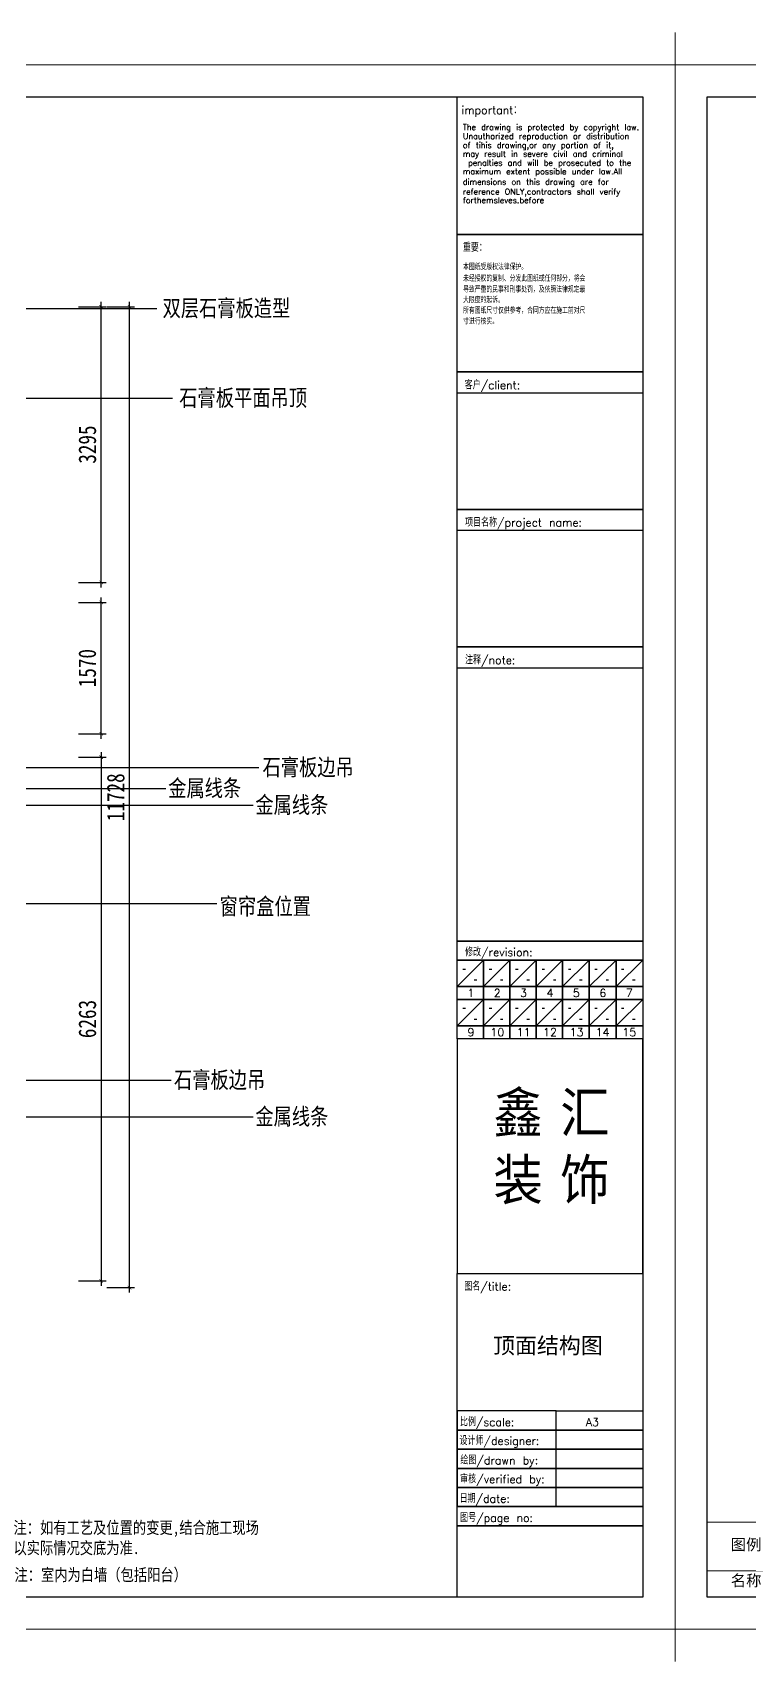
# Model space of a CAD drawing. Header units: millimetres. Extents: x 757294 to 891425, y -262592 to 287632.
# Drawn here: x 857822 to 866395, y -217126 to -197648 of the extents above; entities that cross this region are included whole.
import ezdxf

# ---------------------------------------------------------------- set-up
doc = ezdxf.new("R2010")
doc.units = ezdxf.units.MM
doc.header["$LTSCALE"] = 4
doc.layers.add('t', color=3, linetype='Continuous')
doc.layers.add('T-MS-图框', color=8, linetype='Continuous')
doc.layers.add('家具外轮廓线', color=3, linetype='Continuous', lineweight=15)
doc.layers.add('文字', color=3, linetype='Continuous', lineweight=0)
doc.styles.add('-黑体', font='simhei.ttf', dxfattribs={"width": 0.8})
doc.styles.add('st', font='simhei.ttf', dxfattribs={"width": 0.8})
doc.styles.get("Standard").update_dxf_attribs({"font": 'txt', "bigfont": 'gbcbig.shx'})
doc.styles.add('宋体', font='', dxfattribs={"width": 0.8, "height": 120})
doc.styles.add('锦华 字体', font='')
doc.styles.get('宋体').set_extended_font_data('SimSun')
doc.styles.get('锦华 字体').set_extended_font_data('NSimSun')
doc.dimstyles.new('标注60', dxfattribs={"dimscale": 60, "dimtxt": 1.5, "dimasz": 1, "dimexe": 1, "dimexo": 3, "dimgap": 1, "dimtad": 1, "dimdec": 0, "dimdsep": 46, "dimtxsty": 'st', "dimcen": 2.5, "dimdle": 1, "dimclrd": 1, "dimclre": 1, "dimclrt": 3, "dimadec": 0, "dimazin": 0, "dimtfac": 1, "dimtdec": 0, "dimtix": 1, "dimtmove": 2, "dimatfit": 3, "dimfxl": 1, "dimtolj": 1, "dimtzin": 0, "dimarcsym": 0})
doc.dimstyles.new('立面尺寸标注', dxfattribs={"dimscale": 60, "dimtxt": 3.5, "dimasz": 0.7, "dimexe": 1, "dimexo": 0.5, "dimgap": 1, "dimtad": 1, "dimdec": 0, "dimdsep": 46, "dimtxsty": '-黑体', "dimblk": 'ARCHTICK', "dimcen": 2.5, "dimdle": 1, "dimclrd": 1, "dimclre": 1, "dimclrt": 3, "dimadec": 0, "dimazin": 0, "dimtfac": 1, "dimtdec": 0, "dimtix": 1, "dimtmove": 2, "dimatfit": 3, "dimfxl": 4.5, "dimfxlon": 1, "dimtolj": 1, "dimtzin": 0, "dimarcsym": 0})

# ---------------------------------------------------------------- blocks, each defined once
blk = doc.blocks.new('asdasda')
at = {"color": 1}
for p, q in [((172225, -5302), (172225, 20019)), ((205419, 20019), (205419, -5302)), ((171725, 19519), (205919, 19519)), ((205919, -4802), (171725, -4802))]:
    blk.add_line(p, q, dxfattribs=at)
at = {"layer": 'T-MS-图框'}
for p, q in [((202031, 5189), (202440, 5599)), ((202440, 5189), (202850, 5599)), ((202850, 5189), (203260, 5599)), ((203260, 5189), (203669, 5599)), ((203669, 5189), (204081, 5599)), ((204081, 5189), (204503, 5599)), ((204503, 5189), (204919, 5599)), ((202121, 5462), (202159, 5462)), ((202530, 5462), (202568, 5462)), ((202940, 5462), (202977, 5462)), ((203350, 5462), (203388, 5462)), ((203760, 5462), (203797, 5462)), ((204171, 5462), (204209, 5462)), ((204583, 5462), (204621, 5462)), ((202296, 5292), (202334, 5292)), ((202706, 5292), (202743, 5292)), ((203115, 5292), (203153, 5292)), ((203526, 5292), (203563, 5292)), ((203935, 5292), (203973, 5292)), ((204347, 5292), (204384, 5292)), ((204758, 5292), (204796, 5292)), ((202031, 4580), (202440, 4989)), ((202121, 4853), (202159, 4853)), ((202440, 4580), (202850, 4989)), ((202530, 4853), (202568, 4853)), ((202850, 4580), (203260, 4989)), ((202940, 4853), (202977, 4853)), ((203260, 4580), (203669, 4989)), ((203350, 4853), (203388, 4853)), ((203669, 4580), (204081, 4989)), ((203760, 4853), (203797, 4853)), ((204081, 4580), (204503, 4989)), ((204171, 4853), (204209, 4853)), ((204503, 4580), (204919, 4989)), ((204583, 4853), (204621, 4853)), ((202296, 4682), (202334, 4682)), ((202706, 4682), (202743, 4682)), ((203115, 4682), (203153, 4682)), ((203526, 4682), (203563, 4682)), ((203935, 4682), (203973, 4682)), ((204347, 4682), (204384, 4682)), ((204758, 4682), (204796, 4682))]:
    blk.add_line(p, q, dxfattribs=at)
at = {"layer": 'T-MS-图框', "color": 1}
blk.add_lwpolyline([(172725, 19019), (204919, 19019), (204919, -4302), (172725, -4302)], close=True, dxfattribs=at)
at = {"layer": 'T-MS-图框'}
for points in [[(202031, 19019), (204919, 19019), (204919, 16882), (202031, 16882)], [(202031, 16882), (204919, 16882), (204919, 14744), (202031, 14744)], [(202031, 14744), (204919, 14744), (204919, 12607), (202031, 12607)], [(202031, 14744), (204919, 14744), (204919, 14416), (202031, 14416)], [(202031, 12607), (204919, 12607), (204919, 10469), (202031, 10469)], [(202031, 12607), (204919, 12607), (204919, 12278), (202031, 12278)], [(202031, 10469), (204919, 10469), (204919, 5897), (202031, 5897)], [(202031, 10469), (204919, 10469), (204919, 10141), (202031, 10141)], [(202031, 5897), (204919, 5897), (204919, 5599), (202031, 5599)], [(202031, 5599), (202440, 5599), (202440, 5189), (202031, 5189)], [(202440, 5599), (202850, 5599), (202850, 5189), (202440, 5189)], [(202850, 5599), (203260, 5599), (203260, 5189), (202850, 5189)], [(203260, 5599), (203669, 5599), (203669, 5189), (203260, 5189)], [(203669, 5599), (204081, 5599), (204081, 5189), (203669, 5189)], [(204081, 5599), (204503, 5599), (204503, 5189), (204081, 5189)], [(204503, 5599), (204919, 5599), (204919, 5189), (204503, 5189)], [(202031, 5189), (202440, 5189), (202440, 4989), (202031, 4989)], [(202440, 5189), (202850, 5189), (202850, 4989), (202440, 4989)], [(202850, 5189), (203260, 5189), (203260, 4989), (202850, 4989)], [(203260, 5189), (203669, 5189), (203669, 4989), (203260, 4989)], [(203669, 5189), (204081, 5189), (204081, 4989), (203669, 4989)], [(204081, 5189), (204503, 5189), (204503, 4989), (204081, 4989)], [(204503, 5189), (204919, 5189), (204919, 4989), (204503, 4989)], [(202031, 4989), (202440, 4989), (202440, 4580), (202031, 4580)], [(202440, 4989), (202850, 4989), (202850, 4580), (202440, 4580)], [(202850, 4989), (203260, 4989), (203260, 4580), (202850, 4580)], [(203260, 4989), (203669, 4989), (203669, 4580), (203260, 4580)], [(203669, 4989), (204081, 4989), (204081, 4580), (203669, 4580)], [(204081, 4989), (204503, 4989), (204503, 4580), (204081, 4580)], [(204503, 4989), (204919, 4989), (204919, 4580), (204503, 4580)], [(202031, 4580), (202440, 4580), (202440, 4379), (202031, 4379)], [(202440, 4580), (202850, 4580), (202850, 4379), (202440, 4379)], [(202850, 4580), (203260, 4580), (203260, 4379), (202850, 4379)], [(203260, 4580), (203669, 4580), (203669, 4379), (203260, 4379)], [(203669, 4580), (204081, 4580), (204081, 4379), (203669, 4379)], [(204081, 4580), (204503, 4580), (204503, 4379), (204081, 4379)], [(204503, 4580), (204919, 4580), (204919, 4379), (204503, 4379)], [(202031, 731), (204919, 731), (204919, 4379), (202031, 4379)], [(202031, 731), (204919, 731), (204919, -2895), (202031, -2895)], [(203571, -1406), (202031, -1406), (202031, -1704), (203571, -1704)], [(203571, -1406), (204919, -1406), (204919, -1704), (203571, -1704)], [(203571, -1704), (202031, -1704), (202031, -2002), (203571, -2002)], [(203571, -1704), (204919, -1704), (204919, -2002), (203571, -2002)], [(203571, -2002), (202031, -2002), (202031, -2300), (203571, -2300)], [(203571, -2002), (204919, -2002), (204919, -2300), (203571, -2300)], [(203571, -2300), (202031, -2300), (202031, -2598), (203571, -2598)], [(203571, -2300), (204919, -2300), (204919, -2598), (203571, -2598)], [(203571, -2598), (202031, -2598), (202031, -2895), (203571, -2895)], [(203571, -2598), (204919, -2598), (204919, -2895), (203571, -2895)], [(202031, -2895), (204919, -2895), (204919, -3193), (202031, -3193)], [(202031, -3193), (204919, -3193), (204919, -4302), (202031, -4302)]]:
    blk.add_lwpolyline(points, close=True, dxfattribs=at)
at = {"color": 1, "insert": (202594, 3544), "char_height": 626.06, "attachment_point": 1, "style": '宋体'}
blk.add_mtext_dynamic_manual_height_columns('{\\fKaiTi|b1|i0|c134|p49;\\W0.9;\\T1.35;鑫汇\\P装饰}', width=2865.48, gutter_width=600, heights=[0], dxfattribs=at)
at = {"layer": 'T-MS-图框', "color": 1, "ltscale": 0.1}
for s, height, p in [('important：', 124.4, (202099, 18752)), ('The drawing is protected by copyright law.', 90.46, (202119, 18503)), ('of tihis drawing,or any portion of it,', 90.46, (202119, 18225)), ('Unauthorized reproduction or distribution', 90.46, (202119, 18363)), ('may result in severe civil and criminal', 90.46, (202119, 18088)), (' penalties and will be prosecuted to the ', 90.46, (202119, 17950)), ('dimensions on this drawing are for ', 90.46, (202119, 17654)), ('maximum extent possible under law.All ', 90.46, (202119, 17816)), ('reference ONLY,contractors shall verify ', 90.46, (202119, 17501)), ('forthemsleves.before', 90.46, (202119, 17367)), ('重要：', 124.4, (202119, 16614)), ('本图纸受版权法律保护。', 90.46, (202123, 16331)), ('未经授权的复制、分发此图纸或任何部分，将会', 90.46, (202123, 16151)), ('导致严重的民事和刑事处罚，及依照法律规定最', 90.46, (202123, 15980)), ('所有图纸尺寸仅供参考，合同方应在施工前对尺', 90.46, (202123, 15653)), ('大限度的起诉。', 90.5, (202123, 15817)), ('寸进行核实。', 90.5, (202123, 15485)), ('客户/client:', 124.4, (202148, 14477)), ('项目名称/project name:', 124.38, (202153, 12340)), ('注释/note:', 124.4, (202153, 10202)), ('修改/revision:', 124.38, (202153, 5660)), ('1', 124, (202192, 5028)), ('2', 124, (202601, 5028)), ('3', 124, (203010, 5028)), ('4', 124, (203421, 5028)), ('5', 124, (203830, 5028)), ('6', 124, (204242, 5028)), ('7', 124, (204654, 5028)), ('9', 124, (202192, 4418)), ('10', 124.4, (202548, 4418)), ('11', 124.4, (202959, 4418)), ('12', 124.4, (203367, 4418)), ('13', 124.4, (203781, 4418)), ('14', 124.4, (204185, 4418)), ('15', 124.4, (204600, 4418)), ('图名/title:', 124.4, (202140, 464)), ('比例/scale:', 124.4, (202073, -1643)), ('A3', 124.4, (204032, -1643)), ('设计师/designer:', 124.38, (202066, -1935)), ('绘图/drawn by:', 124.38, (202081, -2238)), ('审核/verified by:', 124.38, (202077, -2531)), ('日期/date:', 124.4, (202067, -2834)), ('图号/page no:', 124.38, (202077, -3132))]:
    blk.add_text(s, height=height, dxfattribs=at).set_placement(p)
blk = doc.blocks.new('45y')
at = {"color": 3}
for p, q in [((398014, 295165), (420369, 295165)), ((398014, 294409), (420369, 294409))]:
    blk.add_line(p, q, dxfattribs=at)
blk.add_blockref('asdasda', (225288, 298302))
at = {"layer": 't', "color": 3, "attachment_point": 1}
for s, insert, char_height, width, style in [('{\\fArial Unicode MS|b0|i0|c134|p0;图例}', (398378, 294904), 175.18, 4575.3, '锦华 字体'), ('{\\fSimHei|b0|i0|c134|p49;名称}', (398378, 294345), 175.18, 4575.3, '锦华 字体'), ('注：室内为白墙（包括阳台）', (420435, 294442), 189.08, 5581.39, 'st')]:
    blk.add_mtext(s, dxfattribs=dict(at, insert=insert, char_height=char_height, width=width, style=style))
at = {"layer": '文字', "insert": (420420, 295175), "char_height": 189.08, "width": 5227.17, "attachment_point": 1, "style": '-黑体'}
blk.add_mtext('注：{\\C3;如有工艺及位置的变更,结合施工现场\\P以实际情况交底为准.}', dxfattribs=at)
blk = doc.blocks.new('_ArchTick')
at = {"color": 0, "linetype": 'ByBlock', "const_width": 0.15}
blk.add_lwpolyline([(-0.5, -0.5), (0.5, 0.5)], dxfattribs=at)
blk = doc.blocks.new('*D256')
at = {"layer": 'Defpoints', "color": 0, "ltscale": 5}
for p in [(856007, -204463), (858643, -204463), (855952, -206033)]:
    blk.add_point(p, dxfattribs=at)
at = {"layer": '家具外轮廓线', "color": 1, "lineweight": -2, "ltscale": 5}
for p, q in [((858373, -204463), (858703, -204463)), ((858643, -206093), (858643, -204403)), ((858373, -206033), (858703, -206033))]:
    blk.add_line(p, q, dxfattribs=at)
at = {"layer": '家具外轮廓线', "color": 1, "lineweight": -2, "ltscale": 5, "xscale": 42, "yscale": 42, "zscale": 42}
for p, rotation in [((858643, -204463), 90), ((858643, -206033), 270)]:
    blk.add_blockref('_ArchTick', p, dxfattribs=dict(at, rotation=rotation))
at = {"layer": '家具外轮廓线', "color": 3, "ltscale": 5, "insert": (858477, -205248), "char_height": 210, "attachment_point": 5, "rotation": 90, "style": '-黑体'}
blk.add_mtext('\\A1;1570', dxfattribs=at)
blk = doc.blocks.new('*D257')
at = {"layer": 'Defpoints', "color": 0, "ltscale": 5}
for p in [(855966, -200928), (858643, -200928), (855966, -204223)]:
    blk.add_point(p, dxfattribs=at)
at = {"layer": '家具外轮廓线', "color": 1, "lineweight": -2, "ltscale": 5}
for p, q in [((858373, -200928), (858703, -200928)), ((858643, -204283), (858643, -200868)), ((858373, -204223), (858703, -204223))]:
    blk.add_line(p, q, dxfattribs=at)
at = {"layer": '家具外轮廓线', "color": 1, "lineweight": -2, "ltscale": 5, "xscale": 42, "yscale": 42, "zscale": 42}
for p, rotation in [((858643, -200928), 90), ((858643, -204223), 270)]:
    blk.add_blockref('_ArchTick', p, dxfattribs=dict(at, rotation=rotation))
at = {"layer": '家具外轮廓线', "color": 3, "ltscale": 5, "insert": (858478, -202575), "char_height": 210, "attachment_point": 5, "rotation": 90, "style": '-黑体'}
blk.add_mtext('\\A1;3295', dxfattribs=at)
blk = doc.blocks.new('*D234')
at = {"layer": 'Defpoints', "color": 0, "ltscale": 5}
for p in [(855966, -200928), (858982, -200928), (857459, -212656)]:
    blk.add_point(p, dxfattribs=at)
at = {"layer": '家具外轮廓线', "color": 1, "lineweight": -2, "ltscale": 5}
for p, q in [((858712, -200928), (859042, -200928)), ((858982, -212716), (858982, -200868)), ((858712, -212656), (859042, -212656))]:
    blk.add_line(p, q, dxfattribs=at)
at = {"layer": '家具外轮廓线', "color": 1, "lineweight": -2, "ltscale": 5, "xscale": 42, "yscale": 42, "zscale": 42}
for p, rotation in [((858982, -200928), 90), ((858982, -212656), 270)]:
    blk.add_blockref('_ArchTick', p, dxfattribs=dict(at, rotation=rotation))
at = {"layer": '家具外轮廓线', "color": 3, "ltscale": 5, "insert": (858817, -206792), "char_height": 210, "attachment_point": 5, "rotation": 90, "style": '-黑体'}
blk.add_mtext('\\A1;11728', dxfattribs=at)
blk = doc.blocks.new('*D264')
at = {"layer": 'Defpoints', "color": 0, "ltscale": 5}
for p in [(856009, -206313), (856009, -212576), (858643, -212576)]:
    blk.add_point(p, dxfattribs=at)
at = {"layer": '家具外轮廓线', "color": 1, "lineweight": -2, "ltscale": 5}
for p, q in [((858643, -206253), (858643, -212636)), ((858373, -206313), (858703, -206313)), ((858373, -212576), (858703, -212576))]:
    blk.add_line(p, q, dxfattribs=at)
at = {"layer": '家具外轮廓线', "color": 1, "lineweight": -2, "ltscale": 5, "xscale": 42, "yscale": 42, "zscale": 42}
for p, rotation in [((858643, -206313), 90), ((858643, -212576), 270)]:
    blk.add_blockref('_ArchTick', p, dxfattribs=dict(at, rotation=rotation))
at = {"layer": '家具外轮廓线', "color": 3, "ltscale": 5, "insert": (858478, -209444), "char_height": 210, "attachment_point": 5, "rotation": 90, "style": '-黑体'}
blk.add_mtext('\\A1;6263', dxfattribs=at)

msp = doc.modelspace()

# ---------------------------------------------------------------- block references
at = {"layer": '家具外轮廓线', "color": 0, "xscale": 0.7692307692486793, "yscale": 0.7692307692486793, "zscale": 0.7692307692307693}
for p in [(534193.5, -442511), (559727, -442511)]:
    msp.add_blockref('45y', p, dxfattribs=at)

# ---------------------------------------------------------------- texts
at = {"insert": (863328.9, -213252.3), "char_height": 192.308, "attachment_point": 1}
msp.add_mtext_dynamic_manual_height_columns('{\\fSimSun|b0|i0|c134|p2;顶面结构图}', width=2160.309, gutter_width=12.5, heights=[0], dxfattribs=at)
at = {"layer": 't', "color": 3, "char_height": 200, "width": 4051.45, "style": 'st'}
for s, insert, attachment_point in [('双层石膏板造型', (860904.7, -201067.1), 9), ('石膏板平面吊顶', (861104.5, -202137.4), 9), ('石膏板边吊', (861663.6, -206555.5), 9), ('金属线条', (860317, -206804.6), 9), ('金属线条', (861359.4, -207004.6), 9), ('窗帘盒位置', (860059.7, -208218.6), 7), ('石膏板边吊', (860604.4, -210293.1), 9), ('金属线条', (861359.4, -210731.5), 9)]:
    msp.add_mtext(s, dxfattribs=dict(at, insert=insert, attachment_point=attachment_point))

# ---------------------------------------------------------------- dimensions: what is measured, and where the dimension line sits
at = {"layer": '家具外轮廓线', "color": 7, "ltscale": 5}
for base, p1, p2, picture, middle in [((858642.7, -200927.5), (855966.3, -204222.5), (855966.3, -200927.5), '*D257', (858477.7, -202575)), ((858981.6, -200927.5), (857459.3, -212655.5), (855966.3, -200927.5), '*D234', (858816.6, -206791.5)), ((858642.7, -204462.5), (855952.3, -206032.5), (856007.3, -204462.5), '*D256', (858476.5, -205247.5)), ((858642.7, -212575.5), (856009.3, -206312.5), (856009.3, -212575.5), '*D264', (858477.7, -209444))]:
    dim = msp.add_linear_dim(base=base, p1=p1, p2=p2, angle=90, dimstyle='立面尺寸标注', dxfattribs=at)
    dim.commit()
    dim.dimension.update_dxf_attribs({"geometry": picture, "text_midpoint": middle})

# ---------------------------------------------------------------- leaders
at = {"layer": 't', "color": 0}
for points in [[(855261.5, -200949.5), (859308.6, -200949.5)], [(851780.4, -202019.8), (859496.4, -202019.8)], [(854672.1, -206437.9), (860527.6, -206437.9)], [(854672.1, -206687), (859415.8, -206687)], [(854672.1, -206887), (860460, -206887)], [(855826.8, -208063.4), (860026, -208063.4)], [(851914.3, -210175.5), (859479.3, -210175.5)], [(851814, -210613.9), (860460, -210613.9)]]:
    msp.add_leader(points, dimstyle='标注60', override={"dimasz": 2, "dimtad": 0, "dimfxl": 10}, dxfattribs=at)

doc.saveas('drawing.dxf')
